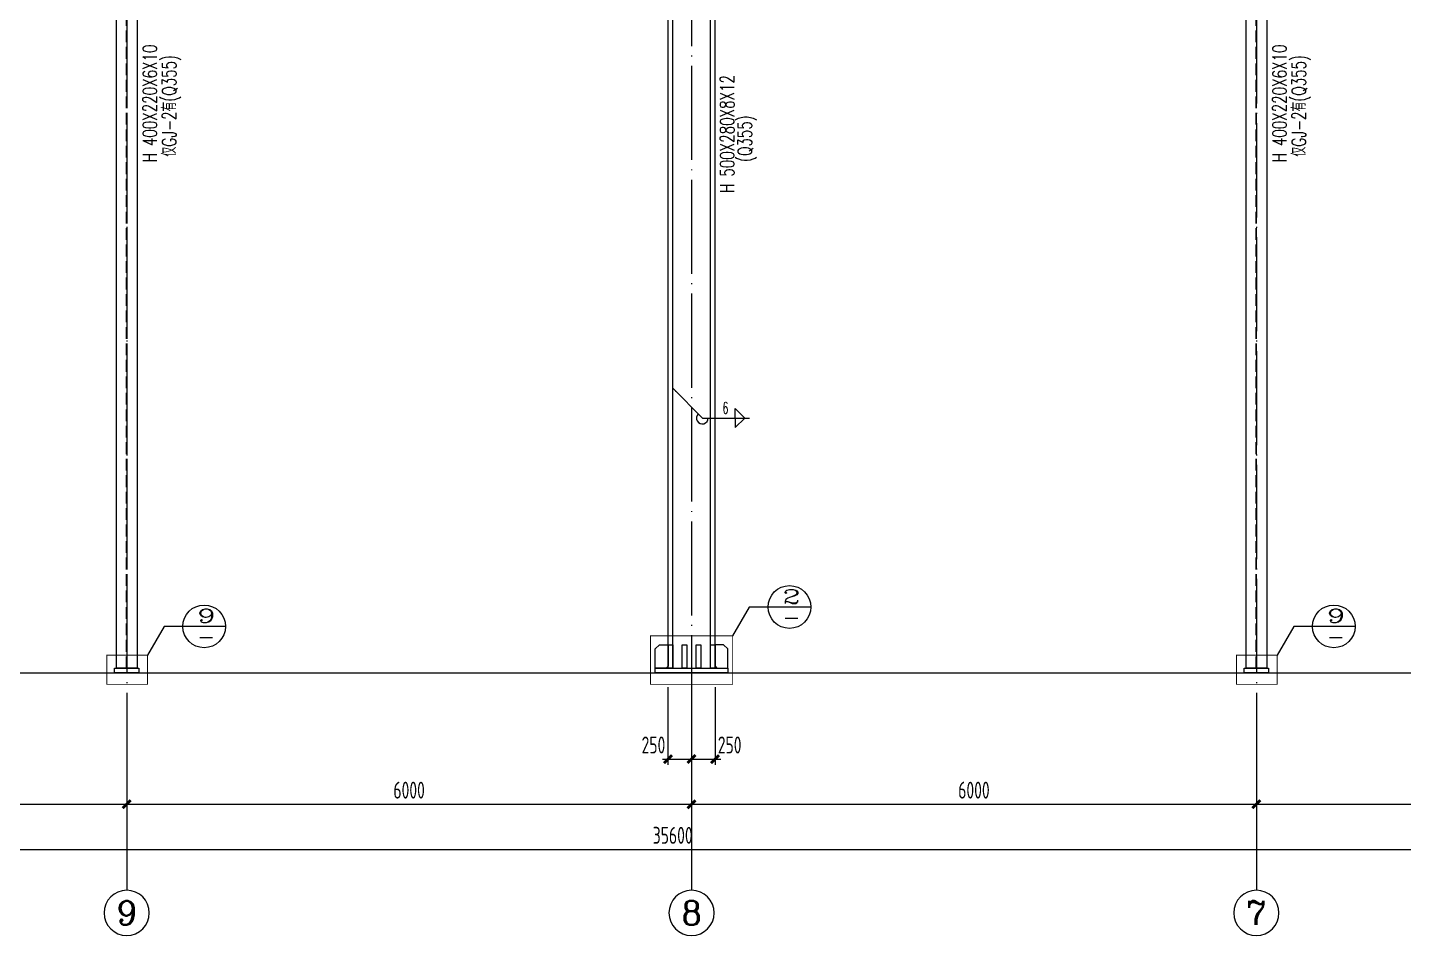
# Model space of a CAD drawing. Extents: x -1389621 to 57380, y -92505 to 283644.
# Drawn here: x -143164 to -113931, y -15431 to 3862 of the extents above; entities that cross this region are included whole.
import ezdxf
from ezdxf.enums import TextEntityAlignment as Align

# ---------------------------------------------------------------- set-up
doc = ezdxf.new("R2010")
doc.units = 0
doc.header["$LTSCALE"] = 100
doc.header["$MEASUREMENT"] = 0
doc.linetypes.add('DASH', pattern=[0.35, 0.25, -0.1])
doc.linetypes.add('DOTE', pattern=[2.42, 2, -0.2, 0.02, -0.2])
doc.layers.get('0').update_dxf_attribs({"linetype": 'CONTINUOUS'})
doc.layers.get('Defpoints').update_dxf_attribs({"linetype": 'CONTINUOUS'})
for name, color, linetype in [('14', 2, 'CONTINUOUS'), ('AXIS', 3, 'CONTINUOUS'), ('AXIS_TEXT', 7, 'CONTINUOUS'), ('DIM', 3, 'CONTINUOUS'), ('DIM_IDEN', 3, 'CONTINUOUS'), ('DOTE', 1, 'DOTE'), ('柱子', 3, 'CONTINUOUS'), ('焊缝标注', 253, 'CONTINUOUS')]:
    doc.layers.add(name, color=color, linetype=linetype)
doc.layers.add('PUB_TEXT', color=7, linetype='CONTINUOUS', lineweight=15)
doc.styles.add('_TCH_AXIS', font='COMPLEX', dxfattribs={"bigfont": 'GBCBIG'})
doc.styles.add('_TCH_LABEL', font='COMPLEX', dxfattribs={"bigfont": 'GBCBIG'})
doc.styles.add('COMPLEX', font='COMPLEX')
doc.styles.add('HZ1', font='simplex.shx', dxfattribs={"width": 0.7, "height": 888, "bigfont": 'fjktxt.shx'})
doc.styles.get("Standard").update_dxf_attribs({"font": 'txt', "height": 3, "bigfont": 'hztxt'})
doc.styles.add('TSSD_Dimension', font='tssdeng.shx', dxfattribs={"width": 0.7, "bigfont": 'hztxt.shx'})
doc.dimstyles.new('TSSD_100_100', dxfattribs={"dimtxt": 300, "dimasz": 100, "dimexe": 100, "dimexo": 250, "dimgap": 100, "dimtad": 1, "dimdec": 0, "dimzin": 0, "dimdsep": 46, "dimtxsty": 'TSSD_Dimension', "dimblk": 'ARCHTICK', "dimblk1": 'ARCHTICK', "dimblk2": 'ARCHTICK', "dimcen": 0, "dimdle": 100, "dimclrt": 7, "dimadec": 0, "dimazin": 0, "dimtfac": 1, "dimtdec": 0, "dimtix": 1, "dimtmove": 2, "dimatfit": 3, "dimfxl": 0, "dimtolj": 1, "dimtzin": 0, "dimarcsym": 0})

# ---------------------------------------------------------------- blocks, each defined once
blk = doc.blocks.new('_AXISO')
blk.add_circle((0, 0), 0.5)
at = {"layer": 'AXIS_TEXT', "style": 'COMPLEX', "width": 1.041667}
blk.add_attdef('A', text='', height=0.56, dxfattribs=at).set_placement((-0.25, -0.28), (0.25, -0.28), align=Align.FIT)
blk = doc.blocks.new('_ArchTick')
at = {"color": 0, "linetype": 'ByBlock'}
blk.add_lwpolyline([(-0.71, -0.71, 0.5, 0.5, 0), (0.71, 0.71, 0.5, 0.5, 0)], format="xyseb", dxfattribs=at)
blk = doc.blocks.new('*D7')
at = {"layer": 'Defpoints', "color": 0, "ltscale": 100}
for p in [(-165057, -11772), (-93857, -11772), (-93857, -13603)]:
    blk.add_point(p, dxfattribs=at)
at = {"layer": 'DIM', "color": 0, "lineweight": -2, "ltscale": 100}
for p, q in [((-165057, -12072), (-165057, -13723)), ((-93857, -12072), (-93857, -13723)), ((-165177, -13603), (-93737, -13603))]:
    blk.add_line(p, q, dxfattribs=at)
at = {"layer": 'DIM', "color": 0, "lineweight": -2, "ltscale": 100, "xscale": 120, "yscale": 120, "zscale": 120, "rotation": 180}
blk.add_blockref('_ArchTick', (-165057, -13603), dxfattribs=at)
at = {"layer": 'DIM', "color": 0, "lineweight": -2, "ltscale": 100, "xscale": 120, "yscale": 120, "zscale": 120}
blk.add_blockref('_ArchTick', (-93857, -13603), dxfattribs=at)
at = {"layer": 'DIM', "color": 7, "ltscale": 100, "insert": (-129457, -13303), "char_height": 360, "attachment_point": 5, "style": 'TSSD_Dimension'}
blk.add_mtext('\\A1;35600', dxfattribs=at)
blk = doc.blocks.new('*D8')
at = {"layer": 'Defpoints', "color": 0, "ltscale": 100}
for p in [(-129057, -10812), (-117057, -10812), (-117057, -12643)]:
    blk.add_point(p, dxfattribs=at)
at = {"layer": 'DIM', "color": 0, "lineweight": -2, "ltscale": 100}
for p, q in [((-129057, -11112), (-129057, -12763)), ((-117057, -11112), (-117057, -12763)), ((-129177, -12643), (-116937, -12643))]:
    blk.add_line(p, q, dxfattribs=at)
at = {"layer": 'DIM', "color": 0, "lineweight": -2, "ltscale": 100, "xscale": 120, "yscale": 120, "zscale": 120, "rotation": 180}
blk.add_blockref('_ArchTick', (-129057, -12643), dxfattribs=at)
at = {"layer": 'DIM', "color": 0, "lineweight": -2, "ltscale": 100, "xscale": 120, "yscale": 120, "zscale": 120}
blk.add_blockref('_ArchTick', (-117057, -12643), dxfattribs=at)
at = {"layer": 'DIM', "color": 7, "ltscale": 100, "insert": (-123057, -12343), "char_height": 360, "attachment_point": 5, "style": 'TSSD_Dimension'}
blk.add_mtext('\\A1;6000', dxfattribs=at)
blk = doc.blocks.new('*D10')
at = {"layer": 'Defpoints', "color": 0, "ltscale": 100}
for p in [(-153057, -10812), (-141057, -10812), (-141057, -12643)]:
    blk.add_point(p, dxfattribs=at)
at = {"layer": 'DIM', "color": 0, "lineweight": -2, "ltscale": 100}
for p, q in [((-153057, -11112), (-153057, -12763)), ((-141057, -11112), (-141057, -12763)), ((-153177, -12643), (-140937, -12643))]:
    blk.add_line(p, q, dxfattribs=at)
at = {"layer": 'DIM', "color": 0, "lineweight": -2, "ltscale": 100, "xscale": 120, "yscale": 120, "zscale": 120, "rotation": 180}
blk.add_blockref('_ArchTick', (-153057, -12643), dxfattribs=at)
at = {"layer": 'DIM', "color": 0, "lineweight": -2, "ltscale": 100, "xscale": 120, "yscale": 120, "zscale": 120}
blk.add_blockref('_ArchTick', (-141057, -12643), dxfattribs=at)
at = {"layer": 'DIM', "color": 7, "ltscale": 100, "insert": (-147057, -12343), "char_height": 360, "attachment_point": 5, "style": 'TSSD_Dimension'}
blk.add_mtext('\\A1;6000', dxfattribs=at)
blk = doc.blocks.new('*D11')
at = {"layer": 'Defpoints', "color": 0, "ltscale": 100}
for p in [(-141057, -10812), (-129057, -10812), (-129057, -12643)]:
    blk.add_point(p, dxfattribs=at)
at = {"layer": 'DIM', "color": 0, "lineweight": -2, "ltscale": 100}
for p, q in [((-141057, -11112), (-141057, -12763)), ((-129057, -11112), (-129057, -12763)), ((-141177, -12643), (-128937, -12643))]:
    blk.add_line(p, q, dxfattribs=at)
at = {"layer": 'DIM', "color": 0, "lineweight": -2, "ltscale": 100, "xscale": 120, "yscale": 120, "zscale": 120, "rotation": 180}
blk.add_blockref('_ArchTick', (-141057, -12643), dxfattribs=at)
at = {"layer": 'DIM', "color": 0, "lineweight": -2, "ltscale": 100, "xscale": 120, "yscale": 120, "zscale": 120}
blk.add_blockref('_ArchTick', (-129057, -12643), dxfattribs=at)
at = {"layer": 'DIM', "color": 7, "ltscale": 100, "insert": (-135057, -12343), "char_height": 360, "attachment_point": 5, "style": 'TSSD_Dimension'}
blk.add_mtext('\\A1;6000', dxfattribs=at)
blk = doc.blocks.new('*D12')
at = {"layer": 'Defpoints', "color": 0, "ltscale": 100}
for p in [(-117057, -10812), (-105057, -10812), (-105057, -12643)]:
    blk.add_point(p, dxfattribs=at)
at = {"layer": 'DIM', "color": 0, "lineweight": -2, "ltscale": 100}
for p, q in [((-117057, -11112), (-117057, -12763)), ((-105057, -11112), (-105057, -12763)), ((-117177, -12643), (-104937, -12643))]:
    blk.add_line(p, q, dxfattribs=at)
at = {"layer": 'DIM', "color": 0, "lineweight": -2, "ltscale": 100, "xscale": 120, "yscale": 120, "zscale": 120, "rotation": 180}
blk.add_blockref('_ArchTick', (-117057, -12643), dxfattribs=at)
at = {"layer": 'DIM', "color": 0, "lineweight": -2, "ltscale": 100, "xscale": 120, "yscale": 120, "zscale": 120}
blk.add_blockref('_ArchTick', (-105057, -12643), dxfattribs=at)
at = {"layer": 'DIM', "color": 7, "ltscale": 100, "insert": (-111057, -12343), "char_height": 360, "attachment_point": 5, "style": 'TSSD_Dimension'}
blk.add_mtext('\\A1;6000', dxfattribs=at)
blk = doc.blocks.new('*D16')
at = {"layer": 'Defpoints', "color": 0, "ltscale": 100}
for p in [(-129057, -9852), (-128557, -9852), (-128557, -11683)]:
    blk.add_point(p, dxfattribs=at)
at = {"layer": 'DIM', "color": 0, "lineweight": -2, "ltscale": 100}
for p, q in [((-129057, -10152), (-129057, -11803)), ((-128557, -10152), (-128557, -11803)), ((-129177, -11683), (-128437, -11683))]:
    blk.add_line(p, q, dxfattribs=at)
at = {"layer": 'DIM', "color": 0, "lineweight": -2, "ltscale": 100, "xscale": 120, "yscale": 120, "zscale": 120, "rotation": 180}
blk.add_blockref('_ArchTick', (-129057, -11683), dxfattribs=at)
at = {"layer": 'DIM', "color": 0, "lineweight": -2, "ltscale": 100, "xscale": 120, "yscale": 120, "zscale": 120}
blk.add_blockref('_ArchTick', (-128557, -11683), dxfattribs=at)
at = {"layer": 'DIM', "color": 7, "ltscale": 100, "insert": (-128247, -11383), "char_height": 360, "attachment_point": 5, "style": 'TSSD_Dimension'}
blk.add_mtext('\\A1;250', dxfattribs=at)
blk = doc.blocks.new('*D17')
at = {"layer": 'Defpoints', "color": 0, "ltscale": 100}
for p in [(-129557, -9852), (-129057, -9852), (-129057, -11683)]:
    blk.add_point(p, dxfattribs=at)
at = {"layer": 'DIM', "color": 0, "lineweight": -2, "ltscale": 100}
for p, q in [((-129557, -10152), (-129557, -11803)), ((-129057, -10152), (-129057, -11803)), ((-129677, -11683), (-128937, -11683))]:
    blk.add_line(p, q, dxfattribs=at)
at = {"layer": 'DIM', "color": 0, "lineweight": -2, "ltscale": 100, "xscale": 120, "yscale": 120, "zscale": 120, "rotation": 180}
blk.add_blockref('_ArchTick', (-129557, -11683), dxfattribs=at)
at = {"layer": 'DIM', "color": 0, "lineweight": -2, "ltscale": 100, "xscale": 120, "yscale": 120, "zscale": 120}
blk.add_blockref('_ArchTick', (-129057, -11683), dxfattribs=at)
at = {"layer": 'DIM', "color": 7, "ltscale": 100, "insert": (-129866, -11383), "char_height": 360, "attachment_point": 5, "style": 'TSSD_Dimension'}
blk.add_mtext('\\A1;250', dxfattribs=at)

msp = doc.modelspace()

# ---------------------------------------------------------------- linework, layer by layer
at = {"ltscale": 100}
msp.add_line((-165706.653, -9851.777), (-92829.922, -9851.777), dxfattribs=at)
at = {"layer": '14'}
for p, q in [((-129826.654, -9341.777), (-129736.655, -9251.777)), ((-129826.654, -9751.777), (-129826.654, -9341.777)), ((-129736.655, -9251.777), (-129556.653, -9251.777)), ((-129556.653, -9251.777), (-129456.653, -9251.777)), ((-129556.653, -9751.777), (-129556.653, -9251.777)), ((-129556.653, -9251.777), (-129556.653, -9711.778)), ((-129456.653, -9251.777), (-129456.653, -9751.777)), ((-129256.653, -9251.777), (-129156.653, -9251.777)), ((-129256.653, -9751.777), (-129256.653, -9251.777)), ((-129156.653, -9251.777), (-129156.653, -9751.777)), ((-128956.653, -9251.777), (-128856.653, -9251.777)), ((-128956.653, -9751.777), (-128956.653, -9251.777)), ((-128856.653, -9251.777), (-128856.653, -9751.777)), ((-128656.653, -9251.777), (-128556.653, -9251.777)), ((-128656.653, -9751.777), (-128656.653, -9251.777)), ((-128556.653, -9251.777), (-128556.653, -9751.777)), ((-128376.651, -9251.777), (-128556.653, -9251.777)), ((-128556.653, -9251.777), (-128556.653, -9711.778)), ((-128286.652, -9341.777), (-128376.651, -9251.777)), ((-128286.652, -9751.777), (-128286.652, -9341.777)), ((-129596.652, -9751.777), (-129826.654, -9751.777)), ((-129826.654, -9751.777), (-128286.652, -9751.777)), ((-129826.654, -9851.777), (-129826.654, -9751.777)), ((-128286.652, -9851.777), (-129826.654, -9851.777)), ((-129556.653, -9711.778), (-129596.652, -9751.777)), ((-129456.653, -9751.777), (-129556.653, -9751.777)), ((-129156.653, -9751.777), (-129256.653, -9751.777)), ((-128856.653, -9751.777), (-128956.653, -9751.777)), ((-128556.653, -9751.777), (-128656.653, -9751.777)), ((-128556.653, -9711.778), (-128516.654, -9751.777)), ((-128516.654, -9751.777), (-128286.652, -9751.777)), ((-128286.652, -9751.777), (-128286.652, -9851.777))]:
    msp.add_line(p, q, dxfattribs=at)
for points in [[(-141316.653, -9851.777), (-141316.653, -9751.777), (-140796.654, -9751.777), (-140796.654, -9851.777)], [(-117316.653, -9851.777), (-117316.653, -9751.777), (-116796.654, -9751.777), (-116796.654, -9851.777)]]:
    msp.add_lwpolyline(points, close=True, dxfattribs=at)
at = {"layer": 'AXIS', "linetype": 'ByBlock'}
for p, q in [((-141056.653, -10502.73), (-141056.653, -14471.163)), ((-129056.653, -10502.73), (-129056.653, -14471.163)), ((-117056.653, -10502.73), (-117056.653, -14471.163))]:
    msp.add_line(p, q, dxfattribs=at)
at = {"layer": 'DIM_IDEN'}
for p, q in [((-127829.017, -8451.405, 198.099), (-128183.214, -9064.191, 198.099)), ((-126523.654, -8451.405, 198.099), (-127829.017, -8451.405, 198.099)), ((-140262.909, -8862.798, 198.099), (-140617.106, -9475.584, 198.099)), ((-138957.546, -8862.798, 198.099), (-140262.909, -8862.798, 198.099)), ((-116262.909, -8862.798, 198.099), (-116617.106, -9475.584, 198.099)), ((-114957.546, -8862.798, 198.099), (-116262.909, -8862.798, 198.099))]:
    msp.add_line(p, q, dxfattribs=at)
for centre in [(-126977.636, -8451.405, 198.099), (-139411.528, -8862.798, 198.099), (-115411.528, -8862.798, 198.099)]:
    msp.add_circle(centre, 453.982, dxfattribs=at)
at = {"layer": 'DOTE', "linetype": 'DOTE', "ltscale": 10}
for p, q in [((-141056.653, 16348.222), (-141056.653, -10502.73)), ((-117056.653, 16348.226), (-117056.653, -10502.73)), ((-129056.653, 15148.223), (-129056.653, -10502.73))]:
    msp.add_line(p, q, dxfattribs=at)
at = {"layer": 'PUB_TEXT', "const_width": 20.01, "elevation": 198.099}
for points in [[(-128183.214, -10094.946), (-129926.249, -10094.946), (-129926.249, -9064.191), (-128183.214, -9064.191)], [(-140617.106, -10094.946), (-141481.354, -10094.946), (-141481.354, -9475.584), (-140617.106, -9475.584)], [(-116617.106, -10094.946), (-117481.354, -10094.946), (-117481.354, -9475.584), (-116617.106, -9475.584)]]:
    msp.add_lwpolyline(points, close=True, dxfattribs=at)
at = {"layer": '柱子', "linetype": 'DASH', "ltscale": 10}
for p, q in [((-141062.653, -9751.777), (-141062.653, 15639.536)), ((-141050.653, -9751.777), (-141050.653, 15639.536)), ((-117062.653, -9751.777), (-117062.653, 15639.536)), ((-117050.653, -9751.777), (-117050.653, 15639.536))]:
    msp.add_line(p, q, dxfattribs=at)
at = {"layer": '柱子'}
for p, q in [((-129556.653, -9751.777), (-129556.653, 9148.223)), ((-129456.653, -9751.777), (-129456.653, 9148.223)), ((-128656.653, -9751.777), (-128656.653, 9148.223)), ((-128556.653, -9751.777), (-128556.653, 9148.223))]:
    msp.add_line(p, q, dxfattribs=at)
for points in [[(-141276.653, -9751.777), (-141276.653, 15639.536), (-140836.653, 15639.536), (-140836.653, -9751.777)], [(-117276.653, -9751.777), (-117276.653, 15639.536), (-116836.653, 15639.536), (-116836.653, -9751.777)]]:
    msp.add_lwpolyline(points, close=True, dxfattribs=at)
at = {"layer": '焊缝标注'}
for p, q in [((-129456.653, -3801.805), (-128826.643, -4435.331)), ((-128126.643, -4235.331), (-127926.643, -4435.331)), ((-128126.643, -4435.331), (-128126.643, -4235.331)), ((-128826.643, -4435.331), (-127826.643, -4435.331)), ((-128126.643, -4635.331), (-127926.643, -4435.331)), ((-128126.643, -4435.331), (-128126.643, -4635.331))]:
    msp.add_line(p, q, dxfattribs=at)
msp.add_arc((-128826.643, -4435.331), 125, 134.8403105, 0, dxfattribs=at)
msp.add_solid([(-129456.653, -3801.805), (-129396.774, -3883.29), (-129375.504, -3862.135)], dxfattribs=at)

# ---------------------------------------------------------------- block references
at = {"layer": 'AXIS', "linetype": 'ByBlock'}
ref = msp.add_blockref('_AXISO', (-141056.653, -14951.163), dxfattribs=dict(at, xscale=-960, yscale=960, zscale=960))
ref.add_attrib('A', '9', dxfattribs={"layer": 'AXIS_TEXT', "linetype": 'ByBlock', "height": 510.22, "style": '_TCH_AXIS', "width": 1.285714}).set_placement((-141275.319, -15206.274), (-140837.987, -15206.274), align=Align.FIT)
ref = msp.add_blockref('_AXISO', (-129056.653, -14951.163), dxfattribs=dict(at, xscale=-960, yscale=960, zscale=960))
ref.add_attrib('A', '8', dxfattribs={"layer": 'AXIS_TEXT', "linetype": 'ByBlock', "height": 510.22, "style": '_TCH_AXIS', "width": 1.285714}).set_placement((-129275.319, -15206.274), (-128837.987, -15206.274), align=Align.FIT)
ref = msp.add_blockref('_AXISO', (-117056.653, -14951.163), dxfattribs=dict(at, xscale=-960, yscale=960, zscale=960))
ref.add_attrib('A', '7', dxfattribs={"layer": 'AXIS_TEXT', "linetype": 'ByBlock', "height": 510.22, "style": '_TCH_AXIS', "width": 1.285714}).set_placement((-117275.319, -15206.274), (-116837.987, -15206.274), align=Align.FIT)

# ---------------------------------------------------------------- texts
at = {"style": 'HZ1', "width": 0.7}
for s, p in [('H 400X220X6X10', (-140416.412, 999.091, -117.363)), ('仅GJ-2有(Q355)', (-140006.211, 1120.952, -15.601)), ('H 400X220X6X10', (-116416.412, 999.091, -117.363)), ('仅GJ-2有(Q355)', (-116006.211, 1120.952, -15.601)), ('H 500X280X8X12', (-128148.424, 350.369, -117.363)), ('(Q355)', (-127775.815, 1007.58, -15.601))]:
    msp.add_text(s, height=300, rotation=90, dxfattribs=at).set_placement(p)
at = {"layer": 'PUB_TEXT', "style": '_TCH_LABEL'}
for s, width, p in [('2', 1.5, (-127126.628, -8375.188, 198.099)), ('9', 1.5, (-139560.519, -8786.58, 198.099)), ('-', 1.166667, (-127126.628, -8814.599, 198.099)), ('9', 1.5, (-115560.519, -8786.58, 198.099)), ('-', 1.166667, (-139560.519, -9225.992, 198.099)), ('-', 1.166667, (-115560.519, -9225.992, 198.099))]:
    msp.add_text(s, height=297.983, dxfattribs=dict(at, width=width)).set_placement(p)
at = {"layer": '焊缝标注', "width": 0.980005}
msp.add_text('6', height=250, dxfattribs=at).set_placement((-128396.645, -4345.332), (-128274.144, -4345.332), align=Align.FIT)

# ---------------------------------------------------------------- dimensions: what is measured, and where the dimension line sits
at = {"layer": 'DIM', "ltscale": 100}
for base, p1, p2, picture, middle in [((-129056.653, -11683.081), (-129556.653, -9851.778), (-129056.653, -9851.778), '*D17', (-129866.346, -11383.081)), ((-128556.653, -11683.081), (-129056.653, -9851.778), (-128556.653, -9851.778), '*D16', (-128246.961, -11383.081))]:
    dim = msp.add_linear_dim(base=base, p1=p1, p2=p2, text='250', dimstyle='TSSD_100_100', override={"dimscale": 1.2}, dxfattribs=at)
    dim.commit()
    dim.dimension.update_dxf_attribs({"geometry": picture, "text_midpoint": middle, "dimtype": 160})
for base, p1, p2, text, picture, middle in [((-141056.653, -12643.08), (-153056.653, -10811.777), (-141056.653, -10811.777), '6000', '*D10', (-147056.653, -12343.08)), ((-129056.653, -12643.08), (-141056.653, -10811.777), (-129056.653, -10811.777), '6000', '*D11', (-135056.653, -12343.08)), ((-117056.653, -12643.08), (-129056.653, -10811.777), (-117056.653, -10811.777), '6000', '*D8', (-123056.653, -12343.08)), ((-105056.653, -12643.08), (-117056.653, -10811.777), (-105056.653, -10811.777), '6000', '*D12', (-111056.653, -12343.08)), ((-93856.65, -13603.08), (-165056.653, -11771.777), (-93856.65, -11771.777), '35600', '*D7', (-129456.652, -13303.08))]:
    dim = msp.add_linear_dim(base=base, p1=p1, p2=p2, text=text, dimstyle='TSSD_100_100', override={"dimscale": 1.2}, dxfattribs=at)
    dim.commit()
    dim.dimension.update_dxf_attribs({"geometry": picture, "text_midpoint": middle})

doc.saveas('drawing.dxf')
